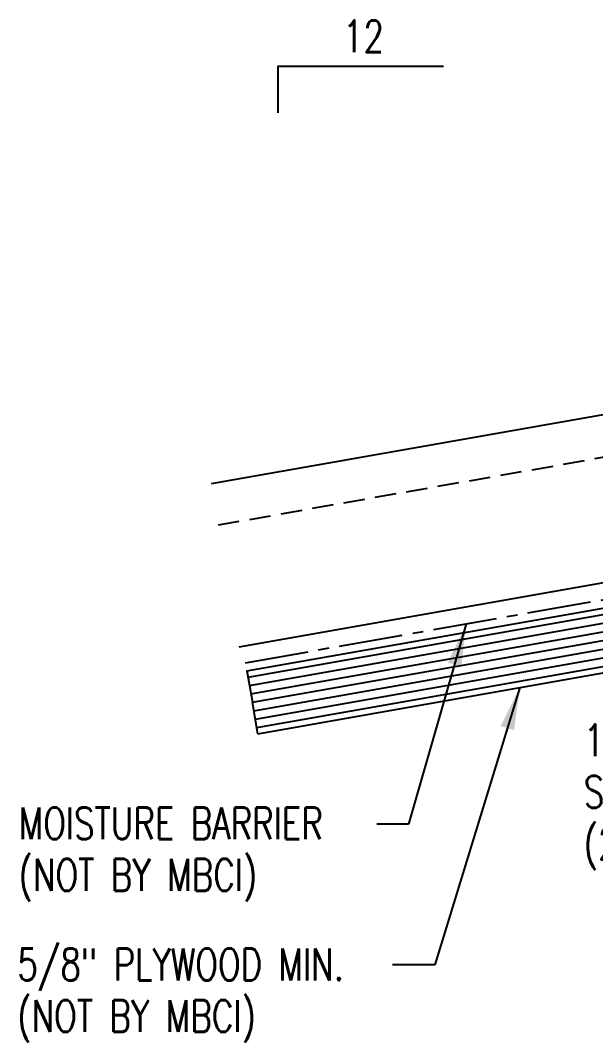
# Model space of a CAD drawing. Header units: inches. Extents: x 6.8 to 37.5, y 5.8 to 33.9.
# Drawn here: x 6.83 to 13.6, y 18.47 to 30.5 of the extents above; entities that cross this region are included whole.
import ezdxf
from ezdxf.enums import TextEntityAlignment as Align

# ---------------------------------------------------------------- set-up
doc = ezdxf.new("R2010")
doc.units = ezdxf.units.IN
doc.header["$MEASUREMENT"] = 0
doc.linetypes.add('CENTER2', pattern=[1.125, 0.75, -0.125, 0.125, -0.125])
doc.linetypes.add('HIDDEN2', pattern=[0.1875, 0.125, -0.0625])
for name, color, linetype in [('BARRIER', 253, 'CENTER2'), ('MARK', 1, 'Continuous'), ('PANEL', 11, 'Continuous'), ('TEXT', 2, 'Continuous'), ('WOOD', 3, 'Continuous')]:
    doc.layers.add(name, color=color, linetype=linetype)
doc.styles.add('TEXT', font='SIMPLEX', dxfattribs={"width": 0.75, "height": 6})
doc.styles.add('TEXT1', font='ROMANS.shx', dxfattribs={"width": 0.75, "height": 0.375})
doc.dimstyles.new('DETAIL$7', dxfattribs={"dimscale": 4, "dimtxt": 6, "dimasz": 0.125, "dimexe": 0.0625, "dimexo": 0.125, "dimgap": 0.0625, "dimtad": 1, "dimdec": 5, "dimzin": 3, "dimdsep": 46, "dimlunit": 4, "dimtxsty": 'TEXT', "dimblk": 'ARCHTICK', "dimcen": 0.0625, "dimclrd": 7, "dimclre": 7, "dimclrt": 2, "dimadec": 0, "dimazin": 0, "dimtfac": 0.666667, "dimtdec": 5, "dimtmove": 0, "dimatfit": 3, "dimfxl": 0, "dimfrac": 2, "dimtolj": 1, "dimtzin": 3, "dimarcsym": 0})

# ---------------------------------------------------------------- blocks, each defined once
blk = doc.blocks.new('slopl1')
at = {"layer": 'MARK', "color": 6}
blk.add_lwpolyline([(0, 0), (0, 0.1368), (0.4871, 0.1368)], dxfattribs=at)
at = {"layer": 'MARK', "color": 2, "style": 'TEXT1', "width": 0.75}
blk.add_text('12', height=0.09375, dxfattribs=at).set_placement((0.1909, 0.1779))
blk.add_attdef('SLOPL1', text='', height=0.0938, dxfattribs=at).set_placement((-0.0549, 0.0243), align=Align.RIGHT)
blk = doc.blocks.new('_ArchTick')
at = {"color": 0, "linetype": 'ByBlock', "const_width": 0.15}
blk.add_lwpolyline([(-0.5, -0.5), (0.5, 0.5)], dxfattribs=at)
blk = doc.blocks.new('FD-F13A')
at = {"layer": 'TEXT', "style": 'TEXT1', "width": 0.75}
for s, p in [('12-11 x 1 PANCAKE HEAD', (0.0047, -0.0408)), ('SELF-TAPPER [FASTENER #13A]', (0.0047, -0.1926))]:
    blk.add_text(s, height=0.09375, dxfattribs=at).set_placement(p)
blk.add_attdef('(QUANTITY)', (0.0047, -0.3444), '', height=0.0938, dxfattribs=at)

msp = doc.modelspace()

# ---------------------------------------------------------------- linework, layer by layer
at = {"layer": 'BARRIER'}
msp.add_line((9.47426, 22.94165), (23.78242, 25.46457), dxfattribs=at)
at = {"layer": 'PANEL', "color": 8, "linetype": 'HIDDEN2', "ltscale": 2}
msp.add_line((9.15502, 24.5641), (26.16195, 27.55452), dxfattribs=at)
at = {"layer": 'PANEL'}
msp.add_lwpolyline([(9.39926, 23.12966), (26.41351, 26.12783), (26.07663, 28.03836), (9.06971, 25.04794)], dxfattribs=at)
at = {"layer": 'WOOD', "color": 3, "linetype": 'CONTINUOUS'}
for p, q in [((9.49121, 22.84554), (23.79936, 25.36845)), ((9.62144, 22.10693), (23.9296, 24.62985)), ((9.49121, 22.84554), (9.55633, 22.47624)), ((9.62144, 22.10693), (9.55633, 22.47624))]:
    msp.add_line(p, q, dxfattribs=at)
at = {"layer": 'WOOD', "color": 9, "linetype": 'CONTINUOUS'}
for p, q in [((9.50423, 22.77168), (23.81239, 25.29459)), ((9.5216, 22.6732), (23.82975, 25.19611)), ((9.53896, 22.57472), (23.84712, 25.09763)), ((9.55633, 22.47624), (23.86448, 24.99915)), ((9.57369, 22.37776), (23.88185, 24.90067)), ((9.59106, 22.27927), (23.89921, 24.80219)), ((9.60842, 22.18079), (23.91658, 24.70371))]:
    msp.add_line(p, q, dxfattribs=at)

# ---------------------------------------------------------------- block references
at = {"layer": 'MARK', "xscale": 4, "yscale": 4, "zscale": 4}
msp.add_blockref('slopl1', (9.85887, 29.4136), dxfattribs=at)
at = {"layer": 'TEXT', "xscale": 4, "yscale": 4, "zscale": 4}
msp.add_blockref('FD-F13A', (13.43813, 22.00548), dxfattribs=at).add_auto_attribs({'(QUANTITY)': '(2) PER CLIP'})

# ---------------------------------------------------------------- texts
at = {"layer": 'TEXT', "style": 'TEXT1', "width": 0.75}
for s, p in [('MOISTURE BARRIER', (6.80522, 20.86461)), ('(NOT BY MBCI)', (6.80522, 20.25747)), ('5/8" PLYWOOD MIN.', (6.78909, 19.20439)), ('(NOT BY MBCI)', (6.78909, 18.59725))]:
    msp.add_text(s, height=0.375, dxfattribs=at).set_placement(p)

# ---------------------------------------------------------------- leaders
for points in [[(12.07375, 23.40001), (11.39413, 21.04033), (11.01919, 21.04033)], [(12.70428, 22.65052), (11.7029, 19.38717), (11.20666, 19.38717)]]:
    msp.add_leader(points, dimstyle='DETAIL$7')

doc.saveas('drawing.dxf')
